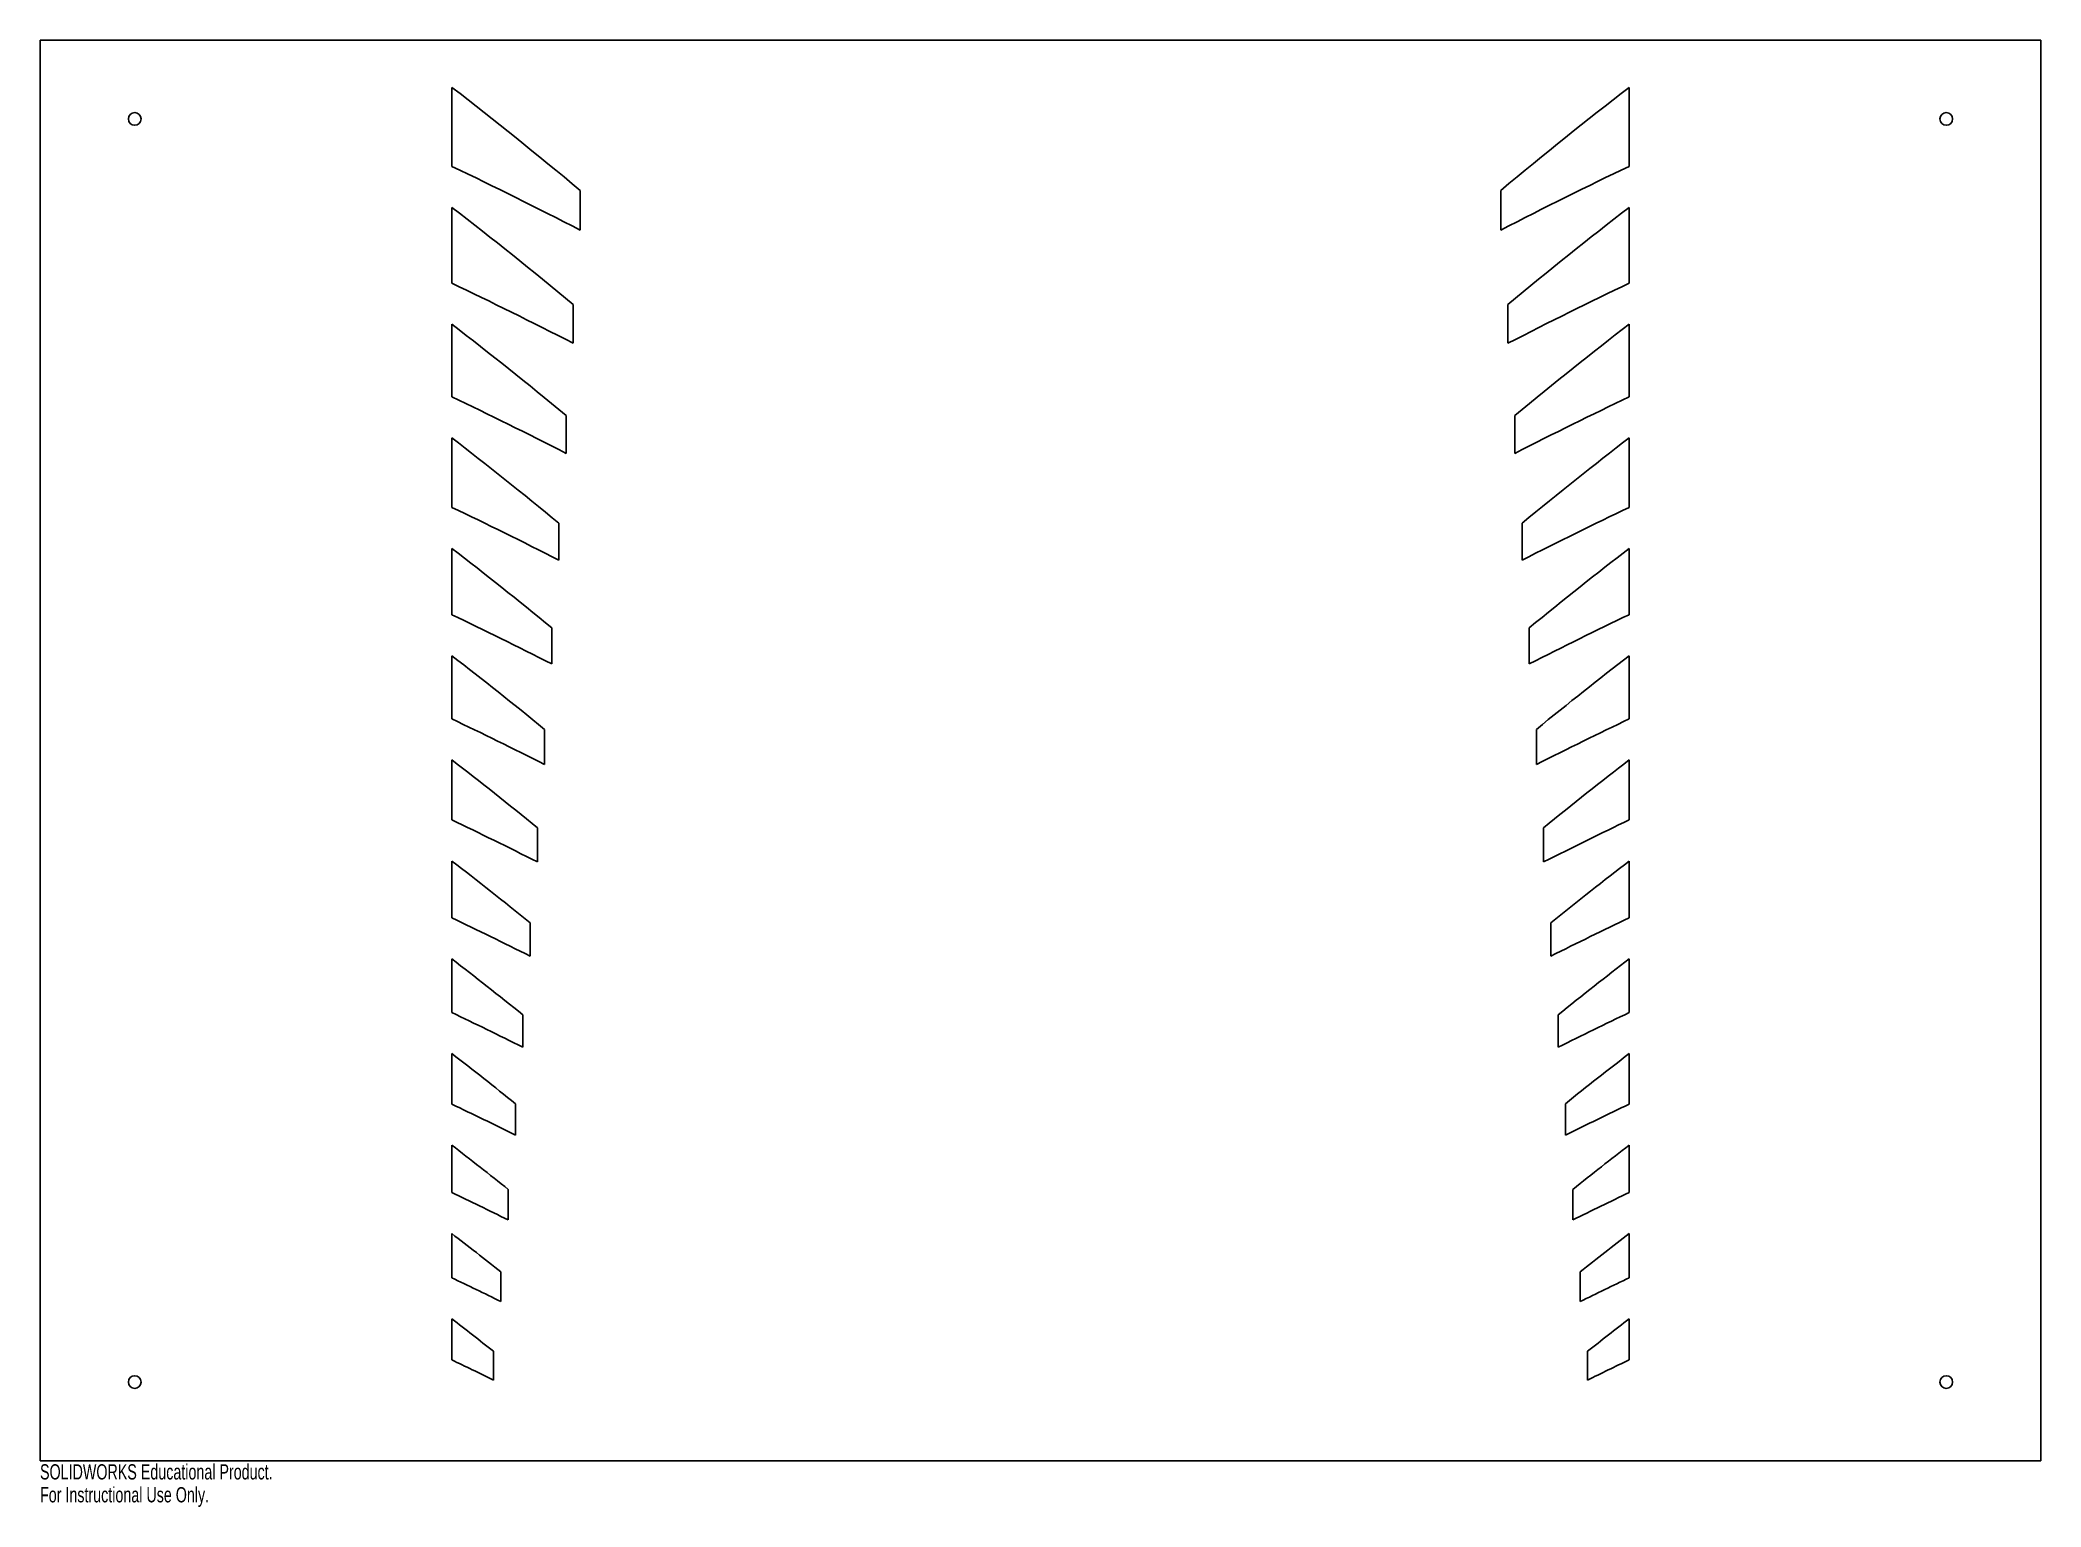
# Model space of a CAD drawing. Header units: millimetres. Extents: x -780 to -146, y 364 to 829.
import ezdxf

# ---------------------------------------------------------------- set-up
doc = ezdxf.new("R2010")
doc.units = ezdxf.units.MM
doc.styles.add('SLDTEXTSTYLE0', font='TXT', dxfattribs={"width": 0.7})

msp = doc.modelspace()

# ---------------------------------------------------------------- linework, layer by layer
at = {"color": 7, "linetype": 'Continuous', "lineweight": 25}
for p, q in [((-146, 828.93), (-779.82, 828.93)), ((-779.82, 378.93), (-779.82, 828.93)), ((-146, 378.93), (-146, 828.93)), ((-649.35, 788.93), (-649.35, 813.93)), ((-276.47, 813.93), (-276.47, 788.93)), ((-608.68, 781.29), (-608.68, 768.73)), ((-317.14, 768.73), (-317.14, 781.29)), ((-649.35, 751.93), (-649.35, 775.93)), ((-276.47, 775.93), (-276.47, 751.93)), ((-610.92, 745.16), (-610.92, 732.88)), ((-314.9, 732.88), (-314.9, 745.16)), ((-649.35, 715.93), (-649.35, 738.93)), ((-276.47, 738.93), (-276.47, 715.93)), ((-613.17, 710.02), (-613.17, 698.03)), ((-312.65, 698.03), (-312.65, 710.02)), ((-649.35, 680.93), (-649.35, 702.93)), ((-276.47, 702.93), (-276.47, 680.93)), ((-615.43, 675.89), (-615.43, 664.19)), ((-310.39, 664.19), (-310.39, 675.89)), ((-649.35, 646.93), (-649.35, 667.93)), ((-276.47, 667.93), (-276.47, 646.93)), ((-617.7, 642.75), (-617.7, 631.34)), ((-308.12, 631.34), (-308.12, 642.75)), ((-649.35, 613.93), (-649.35, 633.93)), ((-276.47, 633.93), (-276.47, 613.93)), ((-619.98, 610.62), (-619.98, 599.5)), ((-305.84, 599.5), (-305.84, 610.62)), ((-649.35, 581.93), (-649.35, 600.93)), ((-276.47, 600.93), (-276.47, 581.93)), ((-622.27, 579.48), (-622.27, 568.65)), ((-303.55, 568.65), (-303.55, 579.48)), ((-649.35, 550.93), (-649.35, 568.93)), ((-276.47, 568.93), (-276.47, 550.93)), ((-624.57, 549.35), (-624.57, 538.81)), ((-301.25, 538.81), (-301.25, 549.35)), ((-649.35, 520.93), (-649.35, 537.93)), ((-276.47, 537.93), (-276.47, 520.93)), ((-626.87, 520.21), (-626.87, 509.96)), ((-298.95, 509.96), (-298.95, 520.21)), ((-649.35, 491.93), (-649.35, 507.93)), ((-276.47, 507.93), (-276.47, 491.93)), ((-629.19, 492.08), (-629.19, 482.12)), ((-296.63, 482.12), (-296.63, 492.08)), ((-649.35, 463.93), (-649.35, 478.93)), ((-276.47, 478.93), (-276.47, 463.93)), ((-631.52, 464.94), (-631.52, 455.27)), ((-294.3, 455.27), (-294.3, 464.94)), ((-649.35, 436.93), (-649.35, 450.93)), ((-276.47, 450.93), (-276.47, 436.93)), ((-633.86, 438.81), (-633.86, 429.43)), ((-291.96, 429.43), (-291.96, 438.81)), ((-649.35, 410.93), (-649.35, 423.93)), ((-276.47, 423.93), (-276.47, 410.93)), ((-636.21, 413.67), (-636.21, 404.58)), ((-289.61, 404.58), (-289.61, 413.67)), ((-779.82, 378.93), (-146, 378.93))]:
    msp.add_line(p, q, dxfattribs=at)
for centre in [(-749.82, 803.93), (-176, 803.93), (-749.82, 403.93), (-176, 403.93)]:
    msp.add_circle(centre, 2, dxfattribs=at)
for points in [[(-649.35, 813.93), (-635.61, 803.35), (-622.5, 792.8), (-608.68, 781.29)], [(-317.14, 781.29), (-303.14, 792.95), (-290.07, 803.46), (-276.47, 813.93)], [(-608.68, 768.73), (-622.74, 775.97), (-635.65, 782.4), (-649.35, 788.93)], [(-276.47, 788.93), (-289.66, 782.64), (-303.22, 775.91), (-317.14, 768.73)], [(-649.35, 775.93), (-636.34, 765.91), (-624.05, 756.05), (-610.92, 745.16)], [(-314.9, 745.16), (-301.66, 756.14), (-289.48, 765.91), (-276.47, 775.93)], [(-610.92, 732.88), (-624.22, 739.71), (-637.03, 746.06), (-649.35, 751.93)], [(-276.47, 751.93), (-288.88, 746.01), (-301.69, 739.66), (-314.9, 732.88)], [(-649.35, 738.93), (-637.08, 729.48), (-625.61, 720.3), (-613.17, 710.02)], [(-312.65, 710.02), (-300.09, 720.4), (-288.03, 730.04), (-276.47, 738.93)], [(-613.17, 698.03), (-625.59, 704.38), (-637.65, 710.35), (-649.35, 715.93)], [(-276.47, 715.93), (-288.23, 710.32), (-300.29, 704.36), (-312.65, 698.03)], [(-649.35, 702.93), (-638.28, 694.4), (-626.97, 685.39), (-615.43, 675.89)], [(-310.39, 675.89), (-298.7, 685.5), (-287.4, 694.52), (-276.47, 702.93)], [(-615.43, 664.19), (-627.09, 670.13), (-638.39, 675.71), (-649.35, 680.93)], [(-276.47, 680.93), (-287.56, 675.65), (-298.86, 670.06), (-310.39, 664.19)], [(-649.35, 667.93), (-638.57, 659.62), (-628.6, 651.69), (-617.7, 642.75)], [(-308.12, 642.75), (-297.17, 651.72), (-286.62, 660.12), (-276.47, 667.93)], [(-617.7, 631.34), (-628.63, 636.89), (-639.18, 642.08), (-649.35, 646.93)], [(-276.47, 646.93), (-286.81, 642), (-297.35, 636.81), (-308.12, 631.34)], [(-649.35, 633.93), (-639.31, 626.2), (-630.13, 618.9), (-619.98, 610.62)], [(-305.84, 610.62), (-295.7, 618.9), (-285.91, 626.67), (-276.47, 633.93)], [(-619.98, 599.5), (-630.03, 604.58), (-639.82, 609.39), (-649.35, 613.93)], [(-276.47, 613.93), (-286.05, 609.36), (-295.84, 604.55), (-305.84, 599.5)], [(-649.35, 600.93), (-640.41, 594.05), (-631.38, 586.9), (-622.27, 579.48)], [(-303.55, 579.48), (-294.28, 587.02), (-285.25, 594.17), (-276.47, 600.93)], [(-622.27, 568.65), (-631.59, 573.34), (-640.62, 577.77), (-649.35, 581.93)], [(-276.47, 581.93), (-285.29, 577.73), (-294.32, 573.3), (-303.55, 568.65)], [(-649.35, 568.93), (-641.25, 562.69), (-632.99, 556.16), (-624.57, 549.35)], [(-301.25, 549.35), (-292.7, 556.27), (-284.44, 562.8), (-276.47, 568.93)], [(-624.57, 538.81), (-633.01, 543.04), (-641.27, 547.08), (-649.35, 550.93)], [(-276.47, 550.93), (-284.61, 547.05), (-292.87, 543.01), (-301.25, 538.81)], [(-649.35, 537.93), (-641.99, 532.26), (-634.5, 526.36), (-626.87, 520.21)], [(-298.95, 520.21), (-291.21, 526.45), (-283.72, 532.35), (-276.47, 537.93)], [(-626.87, 509.96), (-634.59, 513.81), (-642.09, 517.47), (-649.35, 520.93)], [(-276.47, 520.93), (-283.94, 517.37), (-291.43, 513.72), (-298.95, 509.96)], [(-649.35, 507.93), (-642.63, 502.76), (-635.91, 497.47), (-629.19, 492.08)], [(-296.63, 492.08), (-289.76, 497.59), (-283.04, 502.87), (-276.47, 507.93)], [(-629.19, 482.12), (-636.04, 485.52), (-642.76, 488.79), (-649.35, 491.93)], [(-276.47, 491.93), (-283.12, 488.76), (-289.84, 485.49), (-296.63, 482.12)], [(-649.35, 478.93), (-643.42, 474.36), (-637.47, 469.7), (-631.52, 464.94)], [(-294.3, 464.94), (-288.15, 469.86), (-282.21, 474.52), (-276.47, 478.93)], [(-631.52, 455.27), (-637.64, 458.3), (-643.59, 461.19), (-649.35, 463.93)], [(-276.47, 463.93), (-282.44, 461.09), (-288.38, 458.2), (-294.3, 455.27)], [(-649.35, 450.93), (-644.18, 446.95), (-639.01, 442.91), (-633.86, 438.81)], [(-291.96, 438.81), (-286.68, 443.01), (-281.52, 447.05), (-276.47, 450.93)], [(-633.86, 429.43), (-639.11, 432.01), (-644.27, 434.51), (-649.35, 436.93)], [(-276.47, 436.93), (-281.61, 434.48), (-286.77, 431.98), (-291.96, 429.43)], [(-649.35, 423.93), (-645.01, 420.59), (-640.63, 417.17), (-636.21, 413.67)], [(-289.61, 413.67), (-285.2, 417.17), (-280.82, 420.59), (-276.47, 423.93)], [(-636.21, 404.58), (-640.74, 406.8), (-645.12, 408.92), (-649.35, 410.93)], [(-276.47, 410.93), (-280.92, 408.81), (-285.3, 406.69), (-289.61, 404.58)]]:
    msp.add_open_spline(points, degree=3, dxfattribs=at)

# ---------------------------------------------------------------- texts
at = {"color": 7, "linetype": 'Continuous', "char_height": 4.8336, "attachment_point": 1, "style": 'SLDTEXTSTYLE0'}
for s, insert in [('SOLIDWORKS Educational Product.', (-779.82, 377.91)), ('For Instructional Use Only.', (-779.82, 370.66))]:
    msp.add_mtext(s, dxfattribs=dict(at, insert=insert))

doc.saveas('drawing.dxf')
